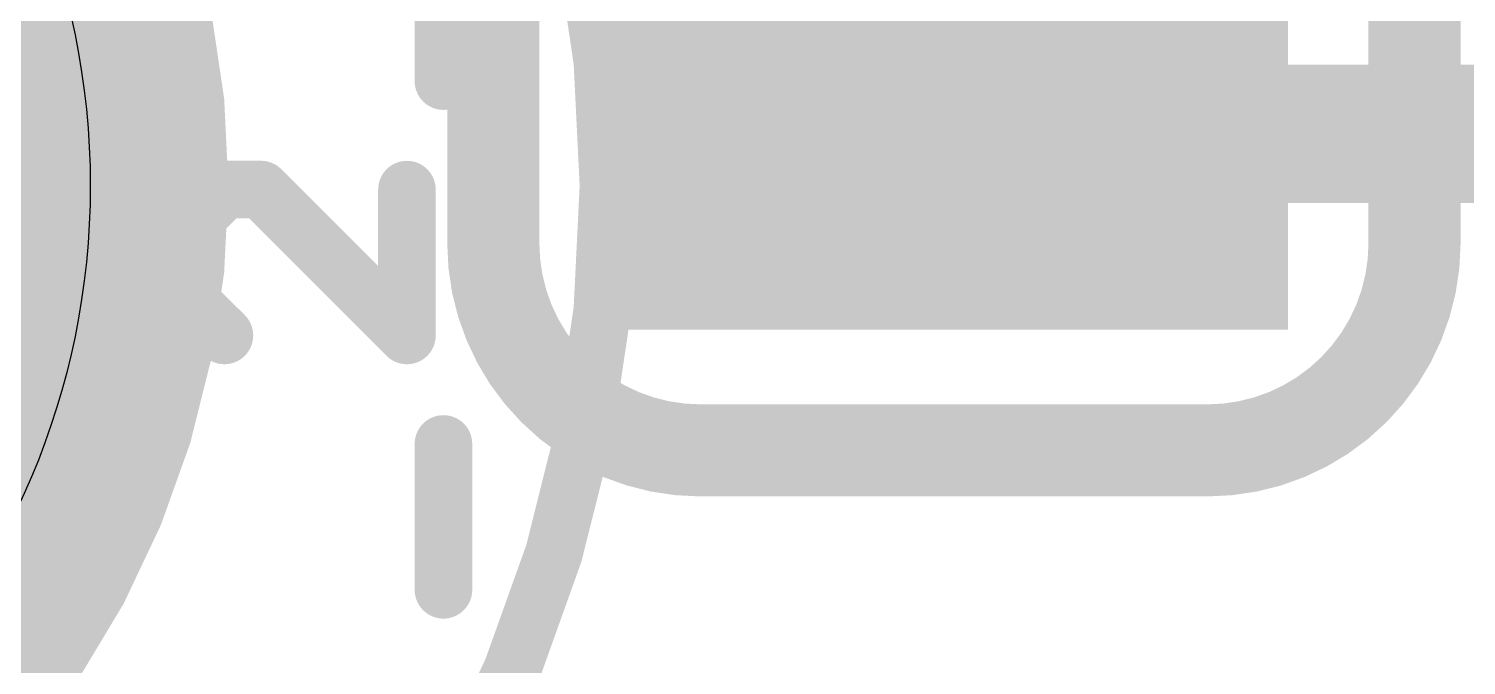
# Model space of a CAD drawing. Extents: x -33 to 74, y -22 to 37.
# Drawn here: x 4.055 to 7.226, y 1.482 to 2.886 of the extents above; entities that cross this region are included whole.
import ezdxf

# ---------------------------------------------------------------- set-up
doc = ezdxf.new("R2010")
doc.units = 0
for name, color, linetype in [('1', 12, 'CONTINUOUS'), ('20', 31, 'CONTINUOUS'), ('21', 41, 'CONTINUOUS'), ('27', 253, 'CONTINUOUS'), ('29', 253, 'CONTINUOUS'), ('30', 253, 'CONTINUOUS'), ('39', 12, 'CONTINUOUS'), ('41', 12, 'CONTINUOUS'), ('42', 132, 'CONTINUOUS')]:
    doc.layers.add(name, color=color, linetype=linetype)

# ---------------------------------------------------------------- blocks, each defined once
blk = doc.blocks.new('RECT')
blk.add_solid([(-0.5, -0.5), (0.5, -0.5), (-0.5, 0.5), (0.5, 0.5)])

msp = doc.modelspace()

# ---------------------------------------------------------------- linework, layer by layer
at = {"layer": '1', "const_width": 0.3048}
msp.add_lwpolyline([(7.7343, 2.6543), (6.096, 2.6543)], dxfattribs=at)
at = {"layer": '1', "const_width": 0.1524}
msp.add_lwpolyline([(6.096, 2.7305, 1), (6.096, 2.5781)], format="xyb", dxfattribs=at)
at = {"layer": '20'}
msp.add_circle((2.54, 2.54), 1.651, dxfattribs=at)
at = {"layer": '21', "const_width": 0.2032}
for points in [[(5.08, 2.413), (5.08, 3.937)], [(7.112, 3.937), (7.112, 2.413)], [(5.5372, 1.9558), (6.6548, 1.9558)]]:
    msp.add_lwpolyline(points, dxfattribs=at)
at = {"layer": '21'}
for points, const_width in [([(5.08, 2.413, 0.4142), (5.5372, 1.9558)], 0.2032), ([(5.1308, 2.413, 1), (5.0292, 2.413)], 0.1016), ([(6.6548, 1.9558, 0.4142), (7.112, 2.413)], 0.2032), ([(7.1628, 2.413, 1), (7.0612, 2.413)], 0.1016), ([(5.0292, 2.413, 1), (5.1308, 2.413)], 0.1016), ([(7.0612, 2.413, 1), (7.1628, 2.413)], 0.1016), ([(5.5372, 2.0066, 1), (5.5372, 1.905)], 0.1016), ([(5.5372, 1.905, 1), (5.5372, 2.0066)], 0.1016), ([(6.6548, 2.0066, 1), (6.6548, 1.905)], 0.1016), ([(6.6548, 1.905, 1), (6.6548, 2.0066)], 0.1016)]:
    msp.add_lwpolyline(points, format="xyb", dxfattribs=dict(at, const_width=const_width))
at = {"layer": '27', "const_width": 0.127}
for points in [[(4.97, 2.7707), (4.97, 3.0927)], [(4.487, 2.5314), (4.4065, 2.4509)], [(4.5675, 2.5314), (4.487, 2.5314)], [(4.8895, 2.2094), (4.5675, 2.5314)], [(4.8895, 2.5314), (4.8895, 2.2094)], [(4.4065, 2.4509), (4.4065, 2.2899)], [(4.4065, 2.2899), (4.487, 2.2094)], [(4.97, 1.6481), (4.97, 1.9701)]]:
    msp.add_lwpolyline(points, dxfattribs=at)
at = {"layer": '27', "const_width": 0.0635}
for points in [[(4.9383, 2.7707, 1), (5.0018, 2.7707)], [(4.487, 2.5632, 1), (4.487, 2.4997)], [(4.5094, 2.509, 1), (4.4645, 2.5539)], [(4.5899, 2.5539, 1), (4.545, 2.509)], [(4.5675, 2.4997, 1), (4.5675, 2.5632)], [(4.9212, 2.5314, 1), (4.8578, 2.5314)], [(4.4382, 2.4509, 1), (4.3747, 2.4509)], [(4.384, 2.4734, 1), (4.4289, 2.4285)], [(4.4289, 2.3124, 1), (4.384, 2.2675)], [(4.3747, 2.2899, 1), (4.4382, 2.2899)], [(4.4645, 2.187, 1), (4.5094, 2.2319)], [(4.867, 2.187, 1), (4.912, 2.2319)], [(4.8578, 2.2094, 1), (4.9212, 2.2094)], [(5.0018, 1.9701, 1), (4.9383, 1.9701)], [(4.9383, 1.6481, 1), (5.0018, 1.6481)]]:
    msp.add_lwpolyline(points, format="xyb", dxfattribs=at)
at = {"layer": '29', "const_width": 1.7526}
msp.add_lwpolyline([(2.54, 1.6637, 1), (2.54, 3.4163, 1), (2.54, 1.6637)], format="xyb", dxfattribs=at)
at = {"layer": '30', "const_width": 1.7526}
msp.add_lwpolyline([(2.54, 1.6637, 1), (2.54, 3.4163, 1), (2.54, 1.6637)], format="xyb", dxfattribs=at)
at = {"layer": '39', "const_width": 0.127}
msp.add_lwpolyline([(2.54, -0.254, 1), (2.54, 5.334, 1), (2.54, -0.254)], format="xyb", dxfattribs=at)
at = {"layer": '41', "const_width": 0.2032}
msp.add_lwpolyline([(2.54, 0.6858, 1), (2.54, 4.3942)], format="xyb", dxfattribs=at)
at = {"layer": '42', "const_width": 0.2032}
msp.add_lwpolyline([(2.54, 0.6858, 1), (2.54, 4.3942)], format="xyb", dxfattribs=at)

# ---------------------------------------------------------------- block references
at = {"layer": '1', "xscale": 0.6604, "yscale": 1.27, "rotation": 270}
msp.add_blockref('RECT', (6.096, 2.6543), dxfattribs=at)
at = {"layer": '29', "xscale": 0.8636, "yscale": 1.4732, "rotation": 270}
msp.add_blockref('RECT', (6.096, 2.6543), dxfattribs=at)

doc.saveas('drawing.dxf')
